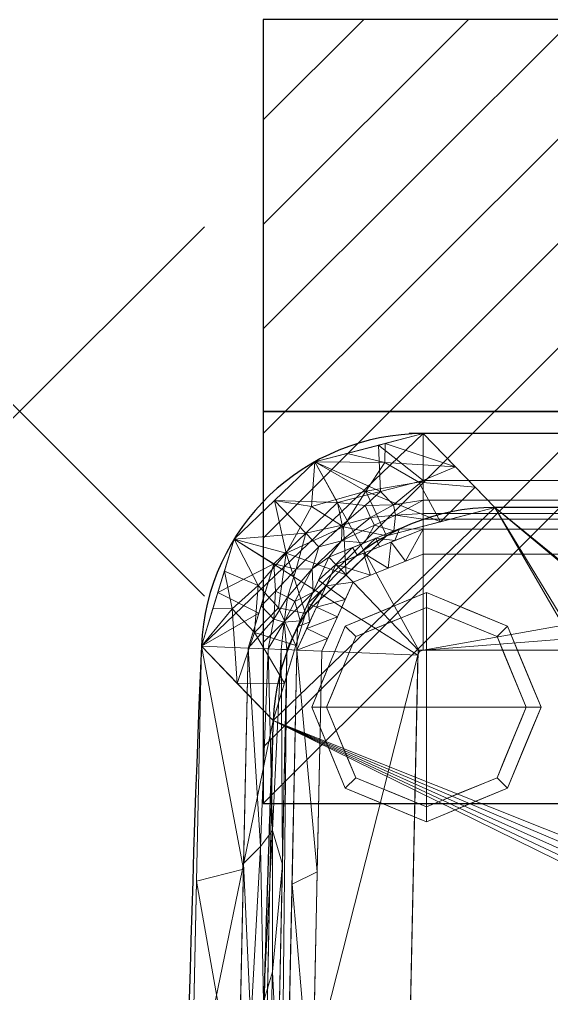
# Model space of a CAD drawing. Header units: centimetres. Extents: x 0 to 252, y -334 to 53.
# Drawn here: x 0 to 71.9, y -78.7 to 53 of the extents above; entities that cross this region are included whole.
import ezdxf

# ---------------------------------------------------------------- set-up
doc = ezdxf.new("R2010")
doc.units = ezdxf.units.CM
doc.header["$PDMODE"] = 3
doc.header["$PDSIZE"] = 25
for name, color, linetype in [('IQ_200_2D', 1, 'Continuous'), ('IQ_200_3D', 1, 'Continuous'), ('IQ_204_2D', 7, 'Continuous'), ('IQ_CON_electricity_INT', 6, 'Continuous')]:
    doc.layers.add(name, color=color, linetype=linetype)
doc.layers.add('IQ_INS_3D', color=3, linetype='Continuous', plot=False)

# ---------------------------------------------------------------- blocks, each defined once
blk = doc.blocks.new('*X7')
at = {"color": 0}
for p, q in [((286.774344, 2204.447934), (296.618251, 2214.291842)), ((286.774344, 2205.862148), (295.204037, 2214.291842)), ((286.774344, 2207.276361), (293.789824, 2214.291842)), ((286.774344, 2208.690575), (292.37561, 2214.291842)), ((286.774344, 2210.104788), (290.961397, 2214.291842)), ((286.774344, 2211.519002), (289.547183, 2214.291842)), ((286.774344, 2212.933216), (288.13297, 2214.291842))]:
    blk.add_line(p, q, dxfattribs=at)
blk = doc.blocks.new('ELECTRICITY')
for p, q in [((2.1213, 2.1213), (-2.1213, 2.1213)), ((-2.1213, 2.1213), (-2.1213, -2.1213)), ((-2.1213, -2.1213), (2.1213, 2.1213)), ((2.1213, -2.1213), (2.1213, 2.1213)), ((-2.1213, -2.1213), (2.1213, -2.1213))]:
    blk.add_line(p, q)
at = {"extrusion": (-1, 0, 0)}
for p, q in [((0, -2.1213, 2.1213), (0, 2.1213, 2.1213)), ((0, 2.1213, -2.1213), (0, -2.1213, -2.1213)), ((0, 2.1213, 2.1213), (0, 2.1213, -2.1213)), ((0, 2.1213, -2.1213), (0, -2.1213, 2.1213)), ((0, -2.1213, -2.1213), (0, -2.1213, 2.1213))]:
    blk.add_line(p, q, dxfattribs=at)
at = {"extrusion": (0, -1, 0)}
for p, q in [((2.1213, 0, 2.1213), (-2.1213, 0, 2.1213)), ((-2.1213, 0, -2.1213), (2.1213, 0, -2.1213)), ((-2.1213, 0, 2.1213), (-2.1213, 0, -2.1213)), ((-2.1213, 0, -2.1213), (2.1213, 0, 2.1213)), ((2.1213, 0, -2.1213), (2.1213, 0, 2.1213))]:
    blk.add_line(p, q, dxfattribs=at)
at = {"xscale": 0.4000000000000909, "yscale": 0.4000000000000909, "zscale": 0.4000000000000909}
blk.add_blockref('*X7', (-116.8311, -883.5954), dxfattribs=at)
at = {"extrusion": (-1, 0, 0), "xscale": 0.3999999999999773, "yscale": 0.3999999999999773, "zscale": 0.3999999999999773}
blk.add_blockref('*X7', (-116.8311, -883.5954), dxfattribs=at)
at = {"extrusion": (0, -1, 0), "xscale": 0.4000000000000909, "yscale": 0.4000000000000909, "zscale": 0.4000000000000909}
blk.add_blockref('*X7', (-116.8311, -883.5954), dxfattribs=at)

msp = doc.modelspace()

# ---------------------------------------------------------------- linework, layer by layer
at = {"layer": 'IQ_200_2D'}
msp.add_line((80.99, -3), (52.66, -3), dxfattribs=at)
for centre, radius, start, end in [((54.56, -33), 30, 90, 177.5809), ((3037.12, -159), 3015.22, 177.58094, 182.41906)]:
    msp.add_arc(centre, radius, start, end, dxfattribs=at)
at = {"layer": 'IQ_204_2D'}
msp.add_line((209.74, -13), (64.26, -13), dxfattribs=at)
for centre, radius, start, end in [((64.26, -43), 30, 90, 177.7655), ((3037.22, -159), 3005.22, 177.76554, 180.28954)]:
    msp.add_arc(centre, radius, start, end, dxfattribs=at)
at = {"layer": 'IQ_INS_3D'}
msp.add_point((0, 0), dxfattribs=at)

# ---------------------------------------------------------------- block references
at = {"layer": 'IQ_CON_electricity_INT', "xscale": 25, "yscale": 25, "zscale": 25}
msp.add_blockref('ELECTRICITY', (85.99, 0), dxfattribs=at)

# ---------------------------------------------------------------- meshes
at = {"layer": 'IQ_200_3D', "lineweight": 9}
mesh = msp.add_polyface(dxfattribs=at)
corners = [(249.31, -31.73, 965.33), (244.89, -17.27, 965.33), (233.97, -6.81, 965.33), (219.34, -3, 965.33), (54.56, -3, 965.33), (39.93, -6.81, 965.33), (29.02, -17.27, 965.33), (24.59, -31.73, 965.33), (21.9, -159, 965.33), (24.59, -286.27, 965.33), (29.02, -300.73, 965.33), (39.93, -311.19, 965.33), (54.56, -315, 965.33), (219.34, -315, 965.33), (233.97, -311.19, 965.33), (244.89, -300.73, 965.33), (249.31, -286.27, 965.33), (252, -159, 965.33), (219.34, -32.27, 965.33), (219.84, -32.48, 965.33), (220.07, -32.97, 965.33), (222.73, -159, 965.33), (220.07, -285.03, 965.33), (219.84, -285.52, 965.33), (219.34, -285.73, 965.33), (54.56, -285.73, 965.33), (54.06, -285.52, 965.33), (53.84, -285.03, 965.33), (51.18, -159, 965.33), (53.84, -32.97, 965.33), (54.06, -32.48, 965.33), (54.56, -32.27, 965.33)]
mesh.append_faces([[corners[k] for k in face] for face in [(20, 1, 19), (29, 8, 28)]], dxfattribs={"vtx0": -1, "vtx1": -1})
mesh.append_faces([[corners[k] for k in face] for face in [(15, 22, 23), (19, 1, 2, 18), (18, 2, 3, 31), (11, 25, 26, 10), (10, 26, 27, 9), (5, 30, 31, 4), (6, 29, 30, 5)]], dxfattribs={"vtx0": -1, "vtx2": -1})
mesh.append_faces([[corners[k] for k in face] for face in [(22, 15, 16, 17), (29, 6, 7, 8)]], dxfattribs={"vtx0": -1, "vtx3": -1})
mesh.append_faces([[corners[k] for k in face] for face in [(21, 22, 17), (0, 1, 20, 17), (20, 21, 17), (12, 13, 25, 11), (3, 4, 31)]], dxfattribs={"vtx1": -1, "vtx2": -1})
mesh.append_faces([[corners[k] for k in face] for face in [(14, 15, 23, 24), (13, 14, 24, 25), (8, 9, 27, 28)]], dxfattribs={"vtx1": -1, "vtx3": -1})
mesh = msp.add_polyface(dxfattribs=at)
corners = [(24.59, -286.27, 965.33), (21.9, -159, 965.33), (24.59, -31.73, 965.33), (29.02, -17.27, 965.33), (39.93, -6.81, 965.33), (54.56, -3, 965.33), (219.34, -3, 965.33), (233.97, -6.81, 965.33), (244.89, -17.27, 965.33), (249.31, -31.73, 965.33), (252, -159, 965.33), (249.31, -286.27, 965.33), (244.89, -300.73, 965.33), (233.97, -311.19, 965.33), (219.34, -315, 965.33), (54.56, -315, 965.33), (39.93, -311.19, 965.33), (29.02, -300.73, 965.33)]
mesh.append_faces([[corners[k] for k in face] for face in [(10, 1, 6, 9)]], dxfattribs={"vtx0": -1, "vtx1": -1, "vtx2": -1})
mesh.append_faces([[corners[k] for k in face] for face in [(14, 10, 11, 13), (10, 14, 15)]], dxfattribs={"vtx0": -1, "vtx2": -1})
mesh.append_faces([[corners[k] for k in face] for face in [(15, 0, 1, 10)]], dxfattribs={"vtx0": -1, "vtx2": -1, "vtx3": -1})
mesh.append_faces([[corners[k] for k in face] for face in [(12, 13, 11), (17, 0, 15, 16)]], dxfattribs={"vtx1": -1})
mesh.append_faces([[corners[k] for k in face] for face in [(1, 2, 5, 6)]], dxfattribs={"vtx1": -1, "vtx3": -1})
mesh.append_faces([[corners[k] for k in face] for face in [(3, 4, 5, 2)]], dxfattribs={"vtx2": -1})
mesh.append_faces([[corners[k] for k in face] for face in [(6, 7, 8, 9)]], dxfattribs={"vtx3": -1})
mesh = msp.add_polyface(dxfattribs=at)
corners = [(54.56, -3, 963.33), (54.56, -9.32, 957.01), (43.01, -12.32, 957.01), (34.39, -20.59, 957.01), (30.9, -32, 957.01), (24.59, -31.73, 963.33), (29.02, -17.27, 963.33), (39.93, -6.81, 963.33), (32.35, -27.28, 957.01), (26.8, -24.5, 963.33), (38.7, -16.45, 957.01), (34.47, -12.04, 963.33), (48.52, -4.58, 963.33), (48.79, -10.82, 957.01)]
mesh.append_faces([[corners[k] for k in face] for face in [(5, 8, 4)]], dxfattribs={"vtx0": -1})
mesh.append_faces([[corners[k] for k in face] for face in [(3, 9, 6), (8, 5, 9), (2, 11, 7), (7, 13, 2), (13, 7, 12), (11, 2, 10), (12, 1, 13), (10, 6, 11)]], dxfattribs={"vtx0": -1, "vtx2": -1})
mesh.append_faces([[corners[k] for k in face] for face in [(10, 3, 6), (3, 8, 9)]], dxfattribs={"vtx1": -1, "vtx2": -1})
mesh.append_faces([[corners[k] for k in face] for face in [(12, 0, 1)]], dxfattribs={"vtx2": -1})
mesh = msp.add_polyface(dxfattribs=at)
corners = [(54.56, -3, 965.33), (54.56, -3, 963.33), (39.93, -6.81, 963.33), (29.02, -17.27, 963.33), (24.59, -31.73, 963.33), (24.59, -31.73, 965.33), (29.02, -17.27, 965.33), (39.93, -6.81, 965.33), (26.32, -26.08, 965.33), (26.8, -24.5, 963.33), (34.47, -12.04, 963.33), (34.47, -12.04, 965.33), (48.84, -4.49, 963.33), (47.25, -4.91, 965.33)]
mesh.append_faces([[corners[k] for k in face] for face in [(9, 6, 3), (6, 9, 8), (2, 13, 12), (13, 2, 7)]], dxfattribs={"vtx0": -1, "vtx1": -1})
mesh.append_faces([[corners[k] for k in face] for face in [(8, 9, 4), (7, 2, 10), (12, 13, 0)]], dxfattribs={"vtx0": -1, "vtx2": -1})
mesh.append_faces([[corners[k] for k in face] for face in [(6, 11, 3)]], dxfattribs={"vtx1": -1, "vtx2": -1})
mesh.append_faces([[corners[k] for k in face] for face in [(10, 3, 11, 7)]], dxfattribs={"vtx1": -1, "vtx3": -1})
mesh.append_faces([[corners[k] for k in face] for face in [(4, 5, 8), (0, 1, 12)]], dxfattribs={"vtx2": -1})
mesh = msp.add_polyface(dxfattribs=at)
corners = [(34.29, -41.83, 1117), (38.68, -27.33, 1117), (49.6, -16.83, 1117), (64.26, -13, 1117), (54.56, -3, 965.33), (39.93, -6.81, 965.33), (29.02, -17.27, 965.33), (24.59, -31.73, 965.33), (58.94, -7.51, 1033.73), (44.31, -5.67, 965.33), (46.81, -10.78, 1041.16), (34.47, -12.04, 965.33), (36.05, -19.18, 1041.16), (29.44, -36.78, 1041.16), (37.37, -31.67, 1117), (27.69, -21.6, 965.33), (56.93, -14.91, 1117), (61.6, -10.26, 1075.37), (53.97, -9.55, 1054.55), (49.44, -4.34, 965.33), (49.38, -6.92, 1008.49), (44.14, -22.08, 1117), (39.49, -12.85, 1018.36), (43.78, -15.6, 1070.8), (35.83, -36.75, 1117), (31.79, -29.89, 1056.23), (26.14, -26.67, 965.33), (28.74, -26.71, 1008.39), (32.26, -23.53, 1032.31), (35.01, -26.56, 1076.39)]
mesh.append_faces([[corners[k] for k in face] for face in [(8, 18, 17), (6, 12, 11), (14, 25, 24), (13, 27, 7), (15, 28, 6)]], dxfattribs={"vtx0": -1, "vtx1": -1})
mesh.append_faces([[corners[k] for k in face] for face in [(18, 16, 17), (22, 11, 12), (12, 28, 29), (18, 20, 10), (23, 2, 10), (22, 23, 10), (5, 10, 20), (28, 15, 27), (19, 20, 8), (16, 18, 10), (8, 20, 18), (23, 12, 21), (5, 22, 10), (12, 23, 22), (13, 24, 25), (27, 13, 25), (28, 27, 25), (29, 28, 25), (6, 28, 12), (14, 29, 25), (12, 29, 1)]], dxfattribs={"vtx0": -1, "vtx1": -1, "vtx2": -1})
mesh.append_faces([[corners[k] for k in face] for face in [(10, 2, 16), (29, 14, 1), (20, 19, 9), (20, 9, 5), (12, 1, 21), (27, 26, 7)]], dxfattribs={"vtx0": -1, "vtx2": -1})
mesh.append_faces([[corners[k] for k in face] for face in [(15, 26, 27), (5, 11, 22), (21, 2, 23)]], dxfattribs={"vtx1": -1, "vtx2": -1})
mesh.append_faces([[corners[k] for k in face] for face in [(8, 4, 19), (16, 3, 17), (13, 0, 24)]], dxfattribs={"vtx2": -1})
mesh = msp.add_polyface(dxfattribs=at)
corners = [(219.34, -9.32, 957.01), (54.56, -9.32, 957.01), (54.56, -3, 963.33), (219.34, -3, 963.33)]
mesh.append_faces([[corners[k] for k in face] for face in [(0, 1, 2, 3)]])
mesh = msp.add_polyface(dxfattribs=at)
corners = [(219.34, -3, 963.33), (54.56, -3, 963.33), (54.56, -3, 965.33), (219.34, -3, 965.33)]
mesh.append_faces([[corners[k] for k in face] for face in [(0, 1, 2, 3)]])
mesh = msp.add_polyface(dxfattribs=at)
corners = [(209.74, -13, 1117), (219.34, -3, 965.33), (54.56, -3, 965.33), (64.26, -13, 1117)]
mesh.append_faces([[corners[k] for k in face] for face in [(0, 1, 2, 3)]])
mesh = msp.add_polyface(dxfattribs=at)
corners = [(54.56, -9.32, 957.01), (54.56, -12.02, 953.55), (54.56, -13.81, 949.53), (54.56, -14.58, 945.2), (41.81, -19.7, 945.2), (36.16, -32.22, 945.2), (35.39, -32.19, 949.53), (33.61, -32.11, 953.55), (30.9, -32, 957.01), (34.39, -20.59, 957.01), (43.01, -12.32, 957.01), (39.68, -24.43, 945.2), (46.63, -17.76, 945.2), (36.22, -25.13, 951.59), (47.47, -14.34, 951.59), (32.65, -26.29, 957.01), (48.79, -10.82, 957.01), (37.92, -28.33, 945.2), (50.6, -16.17, 945.2), (40.47, -18.3, 952.45), (43.52, -17.52, 948.93), (39.57, -21.31, 948.93), (37.22, -25.69, 948.13), (35.76, -28.49, 949.99), (34.37, -28.12, 953.21), (34.62, -24.3, 954.74), (37.42, -21.35, 953.13), (48, -15.36, 948.13), (50.85, -14.03, 949.99), (50.54, -12.62, 953.21), (46.72, -12.71, 954.74), (43.64, -15.38, 953.13), (38.7, -16.45, 957.01)]
mesh.append_faces([[corners[k] for k in face] for face in [(15, 24, 8), (17, 22, 11), (12, 27, 18), (11, 21, 4), (1, 29, 0), (7, 23, 6), (8, 24, 7), (0, 29, 16)]], dxfattribs={"vtx0": -1, "vtx1": -1})
mesh.append_faces([[corners[k] for k in face] for face in [(22, 23, 13), (21, 19, 20), (24, 23, 7), (30, 16, 29), (1, 28, 29), (27, 28, 18), (24, 13, 23), (4, 21, 20), (31, 10, 30), (26, 13, 25), (13, 24, 25), (31, 20, 19), (27, 20, 14), (22, 21, 11), (26, 21, 13), (21, 22, 13), (17, 23, 22), (25, 24, 15), (9, 26, 25), (21, 26, 19), (20, 27, 12), (28, 27, 14), (28, 14, 29), (30, 29, 14), (31, 30, 14), (20, 31, 14), (19, 32, 31), (26, 32, 19)]], dxfattribs={"vtx0": -1, "vtx1": -1, "vtx2": -1})
mesh.append_faces([[corners[k] for k in face] for face in [(20, 12, 4), (28, 2, 3)]], dxfattribs={"vtx0": -1, "vtx2": -1})
mesh.append_faces([[corners[k] for k in face] for face in [(1, 2, 28), (9, 32, 26), (3, 18, 28), (5, 6, 23), (17, 5, 23), (15, 9, 25), (32, 10, 31), (10, 16, 30)]], dxfattribs={"vtx1": -1, "vtx2": -1})
mesh = msp.add_polyface(dxfattribs=at)
corners = [(219.34, -9.32, 957.01), (219.34, -12.02, 953.55), (219.34, -13.81, 949.53), (219.34, -14.58, 945.2), (54.56, -14.58, 945.2), (54.56, -13.81, 949.53), (54.56, -12.02, 953.55), (54.56, -9.32, 957.01)]
mesh.append_faces([[corners[k] for k in face] for face in [(4, 5, 2, 3)]], dxfattribs={"vtx1": -1})
mesh.append_faces([[corners[k] for k in face] for face in [(5, 6, 1, 2)]], dxfattribs={"vtx1": -1, "vtx3": -1})
mesh.append_faces([[corners[k] for k in face] for face in [(6, 7, 0, 1)]], dxfattribs={"vtx3": -1})
mesh = msp.add_polyface(dxfattribs=at)
corners = [(33.91, -266.07, 1117), (38.27, -280.61, 1117), (49.2, -291.16, 1117), (63.89, -295, 1117), (210.11, -295, 1117), (224.8, -291.16, 1117), (235.73, -280.61, 1117), (240.09, -266.07, 1117), (242, -153.95, 1117), (239.71, -41.83, 1117), (235.32, -27.33, 1117), (224.4, -16.83, 1117), (209.74, -13, 1117), (64.26, -13, 1117), (49.6, -16.83, 1117), (38.68, -27.33, 1117), (34.29, -41.83, 1117), (32, -153.95, 1117), (95.26, -63.94, 1117), (117.6, -57.54, 1117), (118.89, -57.34, 1117), (120.19, -57.49, 1117), (121.4, -57.97, 1117), (122.45, -58.75, 1117), (123.26, -59.77, 1117), (123.78, -60.96, 1117), (123.98, -62.26, 1117), (123.83, -63.55, 1117), (123.35, -64.77, 1117), (122.57, -65.82, 1117), (121.55, -66.63, 1117), (120.36, -67.15, 1117), (98.02, -73.56, 1117), (96.72, -73.75, 1117), (95.43, -73.6, 1117), (94.21, -73.12, 1117), (93.16, -72.35, 1117), (92.35, -71.32, 1117), (91.83, -70.13, 1117), (91.64, -68.84, 1117), (91.79, -67.54, 1117), (92.26, -66.32, 1117), (93.04, -65.28, 1117), (94.06, -64.46, 1117)]
mesh.append_faces([[corners[k] for k in face] for face in [(3, 1, 2), (6, 4, 5)]], dxfattribs={"vtx0": -1})
mesh.append_faces([[corners[k] for k in face] for face in [(20, 13, 19), (22, 12, 21), (39, 16, 38), (40, 16, 39), (35, 17, 34), (29, 8, 28)]], dxfattribs={"vtx0": -1, "vtx1": -1})
mesh.append_faces([[corners[k] for k in face] for face in [(13, 16, 42, 43), (9, 12, 26, 27)]], dxfattribs={"vtx0": -1, "vtx1": -1, "vtx3": -1})
mesh.append_faces([[corners[k] for k in face] for face in [(13, 20, 21, 12), (16, 40, 41), (12, 22, 23), (9, 27, 28, 8), (17, 35, 36)]], dxfattribs={"vtx0": -1, "vtx2": -1})
mesh.append_faces([[corners[k] for k in face] for face in [(17, 3, 4, 8), (8, 31, 32, 17)]], dxfattribs={"vtx0": -1, "vtx2": -1, "vtx3": -1})
mesh.append_faces([[corners[k] for k in face] for face in [(3, 17, 0, 1)]], dxfattribs={"vtx0": -1, "vtx3": -1})
mesh.append_faces([[corners[k] for k in face] for face in [(15, 16, 13, 14)]], dxfattribs={"vtx1": -1})
mesh.append_faces([[corners[k] for k in face] for face in [(41, 42, 16), (18, 19, 13), (43, 18, 13), (23, 24, 12), (25, 26, 12), (24, 25, 12), (36, 37, 17), (30, 31, 8), (29, 30, 8), (33, 34, 17), (7, 8, 4, 6), (32, 33, 17)]], dxfattribs={"vtx1": -1, "vtx2": -1})
mesh.append_faces([[corners[k] for k in face] for face in [(37, 38, 16, 17)]], dxfattribs={"vtx1": -1, "vtx3": -1})
mesh.append_faces([[corners[k] for k in face] for face in [(10, 11, 12, 9)]], dxfattribs={"vtx2": -1})
mesh = msp.add_polyface(dxfattribs=at)
corners = [(54.56, -14.58, 945.2), (54.56, -15.93, 919.38), (42.75, -20.68, 919.38), (37.51, -32.28, 919.38), (36.16, -32.22, 945.2), (41.81, -19.7, 945.2), (38.99, -25.96, 945.2), (40.13, -26.48, 919.38), (39.21, -28.51, 919.38), (48.19, -17.14, 945.2), (48.66, -18.3, 919.38), (45.7, -19.49, 919.38), (41.44, -23.58, 919.38), (40.4, -22.83, 945.2), (37.57, -29.09, 945.2), (50.73, -17.47, 919.38), (51.38, -15.86, 945.2), (45, -18.42, 945.2)]
mesh.append_faces([[corners[k] for k in face] for face in [(14, 3, 4)]], dxfattribs={"vtx0": -1})
mesh.append_faces([[corners[k] for k in face] for face in [(2, 17, 11), (17, 2, 5), (10, 9, 15), (8, 6, 7), (9, 11, 17), (3, 14, 8), (11, 9, 10)]], dxfattribs={"vtx0": -1, "vtx1": -1})
mesh.append_faces([[corners[k] for k in face] for face in [(12, 6, 13), (2, 13, 5), (6, 12, 7), (15, 9, 16)]], dxfattribs={"vtx0": -1, "vtx2": -1})
mesh.append_faces([[corners[k] for k in face] for face in [(0, 1, 16)]], dxfattribs={"vtx1": -1})
mesh.append_faces([[corners[k] for k in face] for face in [(1, 15, 16), (2, 12, 13), (14, 6, 8)]], dxfattribs={"vtx1": -1, "vtx2": -1})
mesh = msp.add_polyface(dxfattribs=at)
corners = [(219.34, -15.93, 919.38), (54.56, -15.93, 919.38), (54.56, -14.58, 945.2), (219.34, -14.58, 945.2)]
mesh.append_faces([[corners[k] for k in face] for face in [(0, 1, 2, 3)]])
mesh = msp.add_polyface(dxfattribs=at)
corners = [(54.56, -15.93, 919.38), (54.56, -19.3, 916), (45.09, -23.11, 916), (40.88, -32.42, 916), (37.51, -32.28, 919.38), (42.75, -20.68, 919.38), (40.13, -26.48, 919.38), (42.98, -27.77, 916), (41.65, -30.73, 916), (50.26, -17.66, 919.38), (49.83, -21.21, 916), (47.46, -22.16, 916), (44.04, -25.44, 916), (41.44, -23.58, 919.38), (38.82, -29.38, 919.38), (52.2, -20.26, 916), (46.51, -19.17, 919.38)]
mesh.append_faces([[corners[k] for k in face] for face in [(15, 0, 1)]], dxfattribs={"vtx0": -1})
mesh.append_faces([[corners[k] for k in face] for face in [(6, 7, 14), (2, 5, 11), (9, 10, 16), (0, 15, 9), (8, 14, 7)]], dxfattribs={"vtx0": -1, "vtx1": -1})
mesh.append_faces([[corners[k] for k in face] for face in [(12, 6, 13), (2, 13, 5), (11, 5, 16), (6, 12, 7), (8, 4, 14)]], dxfattribs={"vtx0": -1, "vtx2": -1})
mesh.append_faces([[corners[k] for k in face] for face in [(3, 4, 8)]], dxfattribs={"vtx1": -1})
mesh.append_faces([[corners[k] for k in face] for face in [(10, 11, 16), (2, 12, 13), (15, 10, 9)]], dxfattribs={"vtx1": -1, "vtx2": -1})
mesh = msp.add_polyface(dxfattribs=at)
corners = [(219.34, -19.3, 916), (54.56, -19.3, 916), (54.56, -15.93, 919.38), (219.34, -15.93, 919.38)]
mesh.append_faces([[corners[k] for k in face] for face in [(0, 1, 2, 3)]])
mesh = msp.add_polyface(dxfattribs=at)
corners = [(219.34, -19.3, 916), (228.82, -23.11, 916), (233.02, -32.42, 916), (235.7, -159, 916), (233.02, -285.58, 916), (232.73, -287.85, 916), (232.1, -289.97, 916), (41.8, -289.97, 916), (41.17, -287.85, 916), (40.88, -285.58, 916), (38.21, -159, 916), (40.88, -32.42, 916), (45.09, -23.11, 916), (54.56, -19.3, 916), (220.07, -32.97, 916), (219.84, -32.48, 916), (219.34, -32.27, 916), (54.56, -32.27, 916), (54.06, -32.48, 916), (53.84, -32.97, 916), (51.18, -159, 916), (53.84, -285.03, 916), (54.06, -285.52, 916), (54.56, -285.73, 916), (219.34, -285.73, 916), (219.84, -285.52, 916), (220.07, -285.03, 916), (222.73, -159, 916)]
mesh.append_faces([[corners[k] for k in face] for face in [(15, 2, 14)]], dxfattribs={"vtx0": -1, "vtx1": -1})
mesh.append_faces([[corners[k] for k in face] for face in [(14, 2, 3, 27), (7, 22, 23, 6), (13, 17, 18, 12), (17, 13, 0)]], dxfattribs={"vtx0": -1, "vtx2": -1})
mesh.append_faces([[corners[k] for k in face] for face in [(26, 4, 5, 6), (0, 15, 16, 17), (21, 8, 9, 10)]], dxfattribs={"vtx0": -1, "vtx3": -1})
mesh.append_faces([[corners[k] for k in face] for face in [(24, 25, 6, 23), (25, 26, 6), (1, 2, 15, 0), (20, 21, 10)]], dxfattribs={"vtx1": -1, "vtx2": -1})
mesh.append_faces([[corners[k] for k in face] for face in [(3, 4, 26, 27), (21, 22, 7, 8), (11, 12, 18, 19), (19, 20, 10, 11)]], dxfattribs={"vtx1": -1, "vtx3": -1})
mesh = msp.add_polyface(dxfattribs=at)
corners = [(39.5, -40, 903), (44.04, -29.04, 903), (55, -24.5, 903), (65.96, -29.04, 903), (70.5, -40, 903), (68.5, -40, 903), (64.55, -30.45, 903), (55, -26.5, 903), (45.45, -30.45, 903), (41.5, -40, 903)]
mesh.append_faces([[corners[k] for k in face] for face in [(1, 8, 9, 0)]], dxfattribs={"vtx0": -1})
mesh.append_faces([[corners[k] for k in face] for face in [(8, 1, 2, 7)]], dxfattribs={"vtx0": -1, "vtx2": -1})
mesh.append_faces([[corners[k] for k in face] for face in [(6, 7, 2, 3)]], dxfattribs={"vtx1": -1, "vtx3": -1})
mesh.append_faces([[corners[k] for k in face] for face in [(3, 4, 5, 6)]], dxfattribs={"vtx3": -1})
mesh = msp.add_polyface(dxfattribs=at)
corners = [(39.5, -40, 916), (44.04, -29.04, 916), (55, -24.5, 916), (65.96, -29.04, 916), (70.5, -40, 916), (70.5, -40, 903), (65.96, -29.04, 903), (55, -24.5, 903), (44.04, -29.04, 903), (39.5, -40, 903), (67.83, -33.56, 903), (68.23, -34.52, 916), (69.17, -36.78, 916), (60.48, -26.77, 916), (60.48, -26.77, 903), (57.74, -25.63, 903), (41.77, -34.52, 903), (41.77, -34.52, 916), (42.9, -31.78, 916), (49.52, -26.77, 903), (49.52, -26.77, 916), (52.26, -25.63, 916), (67.1, -31.78, 916), (69.17, -36.78, 903), (63.22, -27.9, 916), (63.22, -27.9, 903), (57.74, -25.63, 916), (40.83, -36.78, 916), (40.63, -37.26, 903), (42.9, -31.78, 903), (46.78, -27.9, 916), (46.78, -27.9, 903), (52.26, -25.63, 903)]
mesh.append_faces([[corners[k] for k in face] for face in [(6, 22, 10), (22, 6, 3), (10, 11, 23)]], dxfattribs={"vtx0": -1, "vtx1": -1})
mesh.append_faces([[corners[k] for k in face] for face in [(14, 13, 24, 25), (7, 2, 26, 15), (3, 6, 25, 24), (23, 11, 12), (15, 26, 13, 14), (2, 7, 32, 21), (1, 8, 29, 18), (18, 29, 16, 17), (20, 19, 31, 30), (21, 32, 19, 20), (30, 31, 8, 1), (27, 16, 28)]], dxfattribs={"vtx0": -1, "vtx2": -1})
mesh.append_faces([[corners[k] for k in face] for face in [(9, 0, 28)]], dxfattribs={"vtx1": -1})
mesh.append_faces([[corners[k] for k in face] for face in [(27, 17, 16), (22, 11, 10), (0, 27, 28)]], dxfattribs={"vtx1": -1, "vtx2": -1})
mesh.append_faces([[corners[k] for k in face] for face in [(4, 5, 23, 12)]], dxfattribs={"vtx2": -1})
mesh = msp.add_polyface(dxfattribs=at)
corners = [(55, -40, 916), (70.5, -40, 916), (65.96, -29.04, 916), (55, -24.5, 916), (44.04, -29.04, 916), (39.5, -40, 916)]
mesh.append_faces([[corners[k] for k in face] for face in [(4, 5, 0, 3)]], dxfattribs={"vtx2": -1})
mesh.append_faces([[corners[k] for k in face] for face in [(0, 1, 2, 3)]], dxfattribs={"vtx3": -1})
mesh = msp.add_polyface(dxfattribs=at)
corners = [(41.5, -40, 903), (45.45, -30.45, 903), (55, -26.5, 903), (64.55, -30.45, 903), (68.5, -40, 903), (68.5, -40, 900), (64.55, -30.45, 900), (55, -26.5, 900), (45.45, -30.45, 900), (41.5, -40, 900), (67.01, -36.39, 900), (66.52, -35.23, 903), (67.51, -37.61, 903), (59.77, -28.48, 903), (59.77, -28.48, 900), (57.39, -27.49, 900), (43.48, -35.23, 900), (43.48, -35.23, 903), (44.46, -32.84, 903), (50.23, -28.48, 900), (50.23, -28.48, 903), (52.61, -27.49, 903), (65.78, -33.42, 900), (62.16, -29.46, 903), (62.16, -29.46, 900), (57.39, -27.49, 903), (42.25, -38.2, 903), (42.49, -37.61, 900), (44.46, -32.84, 900), (47.84, -29.46, 903), (47.84, -29.46, 900), (52.61, -27.49, 900), (65.54, -32.84, 903)]
mesh.append_faces([[corners[k] for k in face] for face in [(5, 12, 4)]], dxfattribs={"vtx0": -1})
mesh.append_faces([[corners[k] for k in face] for face in [(6, 32, 22), (17, 27, 26), (32, 6, 3)]], dxfattribs={"vtx0": -1, "vtx1": -1})
mesh.append_faces([[corners[k] for k in face] for face in [(7, 2, 25, 15), (23, 24, 14, 13), (3, 6, 24, 23), (15, 25, 13, 14), (17, 16, 27), (10, 11, 12), (2, 7, 31, 21), (1, 8, 28, 18), (18, 28, 16, 17), (20, 19, 30, 29), (21, 31, 19, 20), (29, 30, 8, 1)]], dxfattribs={"vtx0": -1, "vtx2": -1})
mesh.append_faces([[corners[k] for k in face] for face in [(10, 22, 11), (5, 10, 12), (27, 9, 26), (32, 11, 22)]], dxfattribs={"vtx1": -1, "vtx2": -1})
mesh.append_faces([[corners[k] for k in face] for face in [(9, 0, 26)]], dxfattribs={"vtx2": -1})
mesh = msp.add_polyface(dxfattribs=at)
corners = [(41.5, -40, 0), (45.45, -30.45, 0), (55, -26.5, 0), (64.55, -30.45, 0), (68.5, -40, 0), (55, -40, 0)]
mesh.append_faces([[corners[k] for k in face] for face in [(3, 4, 5, 2)]], dxfattribs={"vtx2": -1})
mesh.append_faces([[corners[k] for k in face] for face in [(5, 0, 1, 2)]], dxfattribs={"vtx3": -1})
mesh = msp.add_polyface(dxfattribs=at)
corners = [(30.9, -286, 957.01), (24.59, -286.27, 963.33), (21.9, -159, 963.33), (24.59, -31.73, 963.33), (30.9, -32, 957.01), (28.22, -159, 957.01), (23.25, -222.63, 963.33), (29.56, -222.5, 957.01), (30.27, -256.1, 957.01), (23.25, -95.37, 963.33), (29.56, -95.5, 957.01), (28.89, -127.25, 957.01), (22.58, -190.82, 963.33), (28.89, -190.75, 957.01), (23.92, -254.45, 963.33), (30.27, -61.9, 957.01), (23.92, -63.55, 963.33), (22.58, -127.18, 963.33)]
mesh.append_faces([[corners[k] for k in face] for face in [(5, 17, 11), (17, 5, 2), (9, 11, 17), (13, 2, 5), (10, 16, 15), (11, 9, 10)]], dxfattribs={"vtx0": -1, "vtx1": -1})
mesh.append_faces([[corners[k] for k in face] for face in [(8, 1, 14), (6, 13, 7), (14, 7, 8)]], dxfattribs={"vtx0": -1, "vtx2": -1})
mesh.append_faces([[corners[k] for k in face] for face in [(13, 6, 12, 2)]], dxfattribs={"vtx0": -1, "vtx3": -1})
mesh.append_faces([[corners[k] for k in face] for face in [(16, 3, 15), (9, 16, 10), (14, 6, 7)]], dxfattribs={"vtx1": -1, "vtx2": -1})
mesh.append_faces([[corners[k] for k in face] for face in [(8, 0, 1), (3, 4, 15)]], dxfattribs={"vtx2": -1})
mesh = msp.add_polyface(dxfattribs=at)
corners = [(24.59, -286.27, 963.33), (24.59, -286.27, 965.33), (21.9, -159, 965.33), (24.59, -31.73, 965.33), (24.59, -31.73, 963.33), (21.9, -159, 963.33)]
mesh.append_faces([[corners[k] for k in face] for face in [(5, 0, 1, 2), (2, 3, 4, 5)]], dxfattribs={"vtx3": -1})
mesh = msp.add_polyface(dxfattribs=at)
corners = [(33.91, -266.07, 1117), (32, -153.95, 1117), (34.29, -41.83, 1117), (24.59, -31.73, 965.33), (21.9, -159, 965.33), (24.59, -286.27, 965.33), (33.14, -97.89, 1117), (23.25, -95.37, 965.33), (23.47, -233.04, 965.33), (32.96, -210.01, 1117)]
mesh.append_faces([[corners[k] for k in face] for face in [(7, 2, 3)]], dxfattribs={"vtx0": -1})
mesh.append_faces([[corners[k] for k in face] for face in [(2, 7, 6)]], dxfattribs={"vtx0": -1, "vtx1": -1})
mesh.append_faces([[corners[k] for k in face] for face in [(9, 4, 8), (4, 9, 1), (1, 7, 4), (8, 0, 9)]], dxfattribs={"vtx0": -1, "vtx2": -1})
mesh.append_faces([[corners[k] for k in face] for face in [(1, 6, 7)]], dxfattribs={"vtx1": -1, "vtx2": -1})
mesh.append_faces([[corners[k] for k in face] for face in [(8, 5, 0)]], dxfattribs={"vtx2": -1})
mesh = msp.add_polyface(dxfattribs=at)
corners = [(36.16, -285.78, 945.2), (35.39, -285.81, 949.53), (33.61, -285.89, 953.55), (30.9, -286, 957.01), (28.22, -159, 957.01), (30.9, -32, 957.01), (33.61, -32.11, 953.55), (35.39, -32.19, 949.53), (36.16, -32.22, 945.2), (33.48, -159, 945.2), (34.93, -227.61, 945.2), (29.67, -227.73, 957.01), (34.93, -90.39, 945.2), (29.67, -90.27, 957.01), (32.99, -238.12, 951.59), (32.99, -79.88, 951.59), (35.54, -256.69, 945.2), (30.29, -256.86, 957.01), (35.54, -61.31, 945.2), (30.29, -61.14, 957.01), (28.95, -193.36, 957.01), (31.99, -176.17, 951.59), (31.12, -210.52, 953.95), (32.99, -207.14, 949.87), (34.2, -124.7, 945.2), (32.74, -141.84, 949.62), (33.29, -107.52, 949.08), (28.95, -124.64, 957.01), (31.35, -112.21, 953.46), (34.22, -242.18, 948.21), (34.19, -261.33, 950.34), (32.59, -259.15, 953.56), (31.26, -235.34, 954.53), (34.22, -75.82, 948.21), (34.19, -56.67, 950.34), (32.59, -58.85, 953.56), (31.26, -82.68, 954.53), (30.87, -147.27, 953.68), (34.2, -193.3, 945.2), (30.15, -176.18, 954.8), (33.14, -176.16, 948.08)]
mesh.append_faces([[corners[k] for k in face] for face in [(7, 34, 6), (16, 29, 10), (10, 23, 38), (13, 28, 27), (2, 30, 1), (3, 31, 2), (5, 35, 19), (19, 36, 13), (27, 37, 4)]], dxfattribs={"vtx0": -1, "vtx1": -1})
mesh.append_faces([[corners[k] for k in face] for face in [(14, 22, 23), (29, 30, 14), (36, 19, 35), (2, 31, 30), (22, 14, 32), (25, 21, 37), (40, 23, 21), (35, 6, 34), (31, 32, 14), (31, 14, 30), (33, 34, 18), (25, 28, 26), (39, 22, 20), (23, 22, 21), (29, 23, 10), (26, 28, 15), (26, 15, 33), (24, 25, 26), (27, 28, 37), (21, 39, 37), (13, 36, 28), (30, 16, 1), (23, 29, 14), (16, 30, 29), (17, 32, 31), (11, 22, 32), (26, 33, 12), (34, 33, 15), (34, 15, 35), (18, 34, 7), (36, 35, 15), (28, 36, 15), (28, 25, 37), (40, 25, 9), (37, 39, 4), (22, 39, 21), (23, 40, 38), (25, 40, 21)]], dxfattribs={"vtx0": -1, "vtx1": -1, "vtx2": -1})
mesh.append_faces([[corners[k] for k in face] for face in [(33, 18, 12), (40, 9, 38), (32, 17, 11)]], dxfattribs={"vtx0": -1, "vtx2": -1})
mesh.append_faces([[corners[k] for k in face] for face in [(3, 17, 31), (11, 20, 22), (20, 4, 39), (24, 9, 25), (5, 6, 35), (12, 24, 26)]], dxfattribs={"vtx1": -1, "vtx2": -1})
mesh.append_faces([[corners[k] for k in face] for face in [(7, 8, 18), (16, 0, 1)]], dxfattribs={"vtx2": -1})
mesh = msp.add_polyface(dxfattribs=at)
corners = [(37.51, -285.72, 919.38), (36.16, -285.78, 945.2), (33.48, -159, 945.2), (36.16, -32.22, 945.2), (37.51, -32.28, 919.38), (34.83, -159, 919.38)]
mesh.append_faces([[corners[k] for k in face] for face in [(5, 3, 4)]], dxfattribs={"vtx0": -1})
mesh.append_faces([[corners[k] for k in face] for face in [(3, 5, 2)]], dxfattribs={"vtx0": -1, "vtx1": -1})
mesh.append_faces([[corners[k] for k in face] for face in [(5, 1, 2)]], dxfattribs={"vtx0": -1, "vtx2": -1})
mesh.append_faces([[corners[k] for k in face] for face in [(5, 0, 1)]], dxfattribs={"vtx2": -1})
mesh = msp.add_polyface(dxfattribs=at)
corners = [(40.88, -285.58, 916), (37.51, -285.72, 919.38), (34.83, -159, 919.38), (37.51, -32.28, 919.38), (40.88, -32.42, 916), (38.21, -159, 916), (36.17, -222.36, 919.38), (39.55, -222.29, 916), (40.25, -255.72, 916), (36.17, -95.64, 919.38), (39.55, -95.71, 916), (38.88, -127.36, 916), (35.5, -190.68, 919.38), (38.88, -190.64, 916), (40.25, -62.28, 916), (36.84, -63.96, 919.38), (36.84, -254.04, 919.38), (35.5, -127.32, 919.38)]
mesh.append_faces([[corners[k] for k in face] for face in [(6, 7, 16), (5, 17, 11), (8, 16, 7), (13, 2, 5), (2, 13, 12), (10, 15, 14), (17, 5, 2)]], dxfattribs={"vtx0": -1, "vtx1": -1})
mesh.append_faces([[corners[k] for k in face] for face in [(6, 13, 7), (8, 1, 16)]], dxfattribs={"vtx0": -1, "vtx2": -1})
mesh.append_faces([[corners[k] for k in face] for face in [(0, 1, 8)]], dxfattribs={"vtx1": -1})
mesh.append_faces([[corners[k] for k in face] for face in [(15, 3, 14), (6, 12, 13), (9, 15, 10), (10, 11, 9), (17, 9, 11)]], dxfattribs={"vtx1": -1, "vtx2": -1})
mesh.append_faces([[corners[k] for k in face] for face in [(3, 4, 14)]], dxfattribs={"vtx2": -1})
mesh = msp.add_polyface(dxfattribs=at)
corners = [(220.04, -32.27, 919.38), (53.87, -32.27, 919.38), (51.18, -159, 919.38), (53.87, -285.73, 919.38), (220.04, -285.73, 919.38), (222.73, -159, 919.38)]
mesh.append_faces([[corners[k] for k in face] for face in [(2, 0, 1)]], dxfattribs={"vtx0": -1})
mesh.append_faces([[corners[k] for k in face] for face in [(4, 5, 3)]], dxfattribs={"vtx1": -1})
mesh.append_faces([[corners[k] for k in face] for face in [(5, 0, 2, 3)]], dxfattribs={"vtx1": -1, "vtx3": -1})
mesh = msp.add_polyface(dxfattribs=at)
corners = [(220.04, -32.27, 916), (222.73, -159, 916), (220.04, -285.73, 916), (53.87, -285.73, 916), (51.18, -159, 916), (53.87, -32.27, 916)]
mesh.append_faces([[corners[k] for k in face] for face in [(3, 4, 1, 2)]], dxfattribs={"vtx1": -1})
mesh.append_faces([[corners[k] for k in face] for face in [(4, 5, 0, 1)]], dxfattribs={"vtx3": -1})
mesh = msp.add_polyface(dxfattribs=at)
corners = [(53.87, -285.73, 919.38), (51.18, -159, 919.38), (53.87, -32.27, 919.38), (53.87, -32.27, 916), (51.18, -159, 916), (53.87, -285.73, 916)]
mesh.append_faces([[corners[k] for k in face] for face in [(2, 3, 4, 1), (5, 0, 1, 4)]], dxfattribs={"vtx2": -1})
mesh = msp.add_polyface(dxfattribs=at)
corners = [(54.56, -32.27, 916), (54.56, -32.27, 965.33), (54.06, -32.48, 965.33), (53.84, -32.97, 965.33), (53.84, -32.97, 916), (54.06, -32.48, 916)]
mesh.append_faces([[corners[k] for k in face] for face in [(4, 5, 2, 3)]], dxfattribs={"vtx1": -1})
mesh.append_faces([[corners[k] for k in face] for face in [(0, 1, 2, 5)]], dxfattribs={"vtx2": -1})
mesh = msp.add_polyface(dxfattribs=at)
corners = [(220.04, -32.27, 919.38), (220.04, -32.27, 916), (53.87, -32.27, 916), (53.87, -32.27, 919.38)]
mesh.append_faces([[corners[k] for k in face] for face in [(0, 1, 2, 3)]])
mesh = msp.add_polyface(dxfattribs=at)
corners = [(219.34, -32.27, 965.33), (54.56, -32.27, 965.33), (54.56, -32.27, 916), (219.34, -32.27, 916)]
mesh.append_faces([[corners[k] for k in face] for face in [(0, 1, 2, 3)]])
mesh = msp.add_polyface(dxfattribs=at)
corners = [(53.84, -285.03, 965.33), (53.84, -285.03, 916), (51.18, -159, 916), (53.84, -32.97, 916), (53.84, -32.97, 965.33), (51.18, -159, 965.33)]
mesh.append_faces([[corners[k] for k in face] for face in [(1, 2, 5, 0)]], dxfattribs={"vtx1": -1})
mesh.append_faces([[corners[k] for k in face] for face in [(3, 4, 5, 2)]], dxfattribs={"vtx2": -1})
mesh = msp.add_polyface(dxfattribs=at)
corners = [(70.5, -40, 903), (65.96, -50.96, 903), (55, -55.5, 903), (44.04, -50.96, 903), (39.5, -40, 903), (41.5, -40, 903), (45.45, -49.55, 903), (55, -53.5, 903), (64.55, -49.55, 903), (68.5, -40, 903)]
mesh.append_faces([[corners[k] for k in face] for face in [(8, 1, 2, 7)]], dxfattribs={"vtx0": -1, "vtx2": -1})
mesh.append_faces([[corners[k] for k in face] for face in [(2, 3, 6, 7)]], dxfattribs={"vtx1": -1, "vtx3": -1})
mesh.append_faces([[corners[k] for k in face] for face in [(9, 0, 1, 8)]], dxfattribs={"vtx2": -1})
mesh.append_faces([[corners[k] for k in face] for face in [(3, 4, 5, 6)]], dxfattribs={"vtx3": -1})
mesh = msp.add_polyface(dxfattribs=at)
corners = [(70.5, -40, 916), (65.96, -50.96, 916), (55, -55.5, 916), (44.04, -50.96, 916), (39.5, -40, 916), (39.5, -40, 903), (44.04, -50.96, 903), (55, -55.5, 903), (65.96, -50.96, 903), (70.5, -40, 903), (42.17, -46.44, 903), (41.77, -45.48, 916), (40.83, -43.22, 916), (49.52, -53.23, 916), (49.52, -53.23, 903), (52.26, -54.37, 903), (68.23, -45.48, 903), (68.23, -45.48, 916), (67.1, -48.22, 916), (60.48, -53.23, 903), (60.48, -53.23, 916), (57.74, -54.37, 916), (42.9, -48.22, 916), (40.83, -43.22, 903), (46.78, -52.1, 916), (46.78, -52.1, 903), (52.26, -54.37, 916), (69.17, -43.22, 916), (69.37, -42.74, 903), (67.1, -48.22, 903), (63.22, -52.1, 916), (63.22, -52.1, 903), (57.74, -54.37, 903)]
mesh.append_faces([[corners[k] for k in face] for face in [(6, 22, 10), (22, 6, 3), (10, 11, 23)]], dxfattribs={"vtx0": -1, "vtx1": -1})
mesh.append_faces([[corners[k] for k in face] for face in [(14, 13, 24, 25), (7, 2, 26, 15), (3, 6, 25, 24), (23, 11, 12), (15, 26, 13, 14), (2, 7, 32, 21), (1, 8, 29, 18), (18, 29, 16, 17), (20, 19, 31, 30), (21, 32, 19, 20), (30, 31, 8, 1), (27, 16, 28)]], dxfattribs={"vtx0": -1, "vtx2": -1})
mesh.append_faces([[corners[k] for k in face] for face in [(9, 0, 28)]], dxfattribs={"vtx1": -1})
mesh.append_faces([[corners[k] for k in face] for face in [(27, 17, 16), (22, 11, 10), (0, 27, 28)]], dxfattribs={"vtx1": -1, "vtx2": -1})
mesh.append_faces([[corners[k] for k in face] for face in [(4, 5, 23, 12)]], dxfattribs={"vtx2": -1})
mesh = msp.add_polyface(dxfattribs=at)
corners = [(55, -40, 916), (39.5, -40, 916), (44.04, -50.96, 916), (55, -55.5, 916), (65.96, -50.96, 916), (70.5, -40, 916)]
mesh.append_faces([[corners[k] for k in face] for face in [(2, 3, 0, 1)]], dxfattribs={"vtx1": -1})
mesh.append_faces([[corners[k] for k in face] for face in [(4, 5, 0, 3)]], dxfattribs={"vtx2": -1})
mesh = msp.add_polyface(dxfattribs=at)
corners = [(68.5, -40, 903), (64.55, -49.55, 903), (55, -53.5, 903), (45.45, -49.55, 903), (41.5, -40, 903), (41.5, -40, 900), (45.45, -49.55, 900), (55, -53.5, 900), (64.55, -49.55, 900), (68.5, -40, 900), (42.99, -43.61, 900), (43.48, -44.77, 903), (42.49, -42.39, 903), (50.23, -51.52, 903), (50.23, -51.52, 900), (52.61, -52.51, 900), (66.52, -44.77, 900), (66.52, -44.77, 903), (65.54, -47.16, 903), (59.77, -51.52, 900), (59.77, -51.52, 903), (57.39, -52.51, 903), (44.22, -46.58, 900), (47.84, -50.54, 903), (47.84, -50.54, 900), (52.61, -52.51, 903), (67.75, -41.8, 903), (67.51, -42.39, 900), (65.54, -47.16, 900), (62.16, -50.54, 903), (62.16, -50.54, 900), (57.39, -52.51, 900), (44.46, -47.16, 903)]
mesh.append_faces([[corners[k] for k in face] for face in [(5, 12, 4)]], dxfattribs={"vtx0": -1})
mesh.append_faces([[corners[k] for k in face] for face in [(6, 32, 22), (17, 27, 26), (32, 6, 3)]], dxfattribs={"vtx0": -1, "vtx1": -1})
mesh.append_faces([[corners[k] for k in face] for face in [(7, 2, 25, 15), (23, 24, 14, 13), (3, 6, 24, 23), (10, 11, 12), (15, 25, 13, 14), (17, 16, 27), (2, 7, 31, 21), (1, 8, 28, 18), (18, 28, 16, 17), (20, 19, 30, 29), (21, 31, 19, 20), (29, 30, 8, 1)]], dxfattribs={"vtx0": -1, "vtx2": -1})
mesh.append_faces([[corners[k] for k in face] for face in [(10, 22, 11), (5, 10, 12), (27, 9, 26), (32, 11, 22)]], dxfattribs={"vtx1": -1, "vtx2": -1})
mesh.append_faces([[corners[k] for k in face] for face in [(9, 0, 26)]], dxfattribs={"vtx2": -1})
mesh = msp.add_polyface(dxfattribs=at)
corners = [(68.5, -40, 0), (64.55, -49.55, 0), (55, -53.5, 0), (45.45, -49.55, 0), (41.5, -40, 0), (55, -40, 0)]
mesh.append_faces([[corners[k] for k in face] for face in [(5, 2, 3, 4)]], dxfattribs={"vtx0": -1})
mesh.append_faces([[corners[k] for k in face] for face in [(5, 0, 1, 2)]], dxfattribs={"vtx3": -1})

doc.saveas('drawing.dxf')
